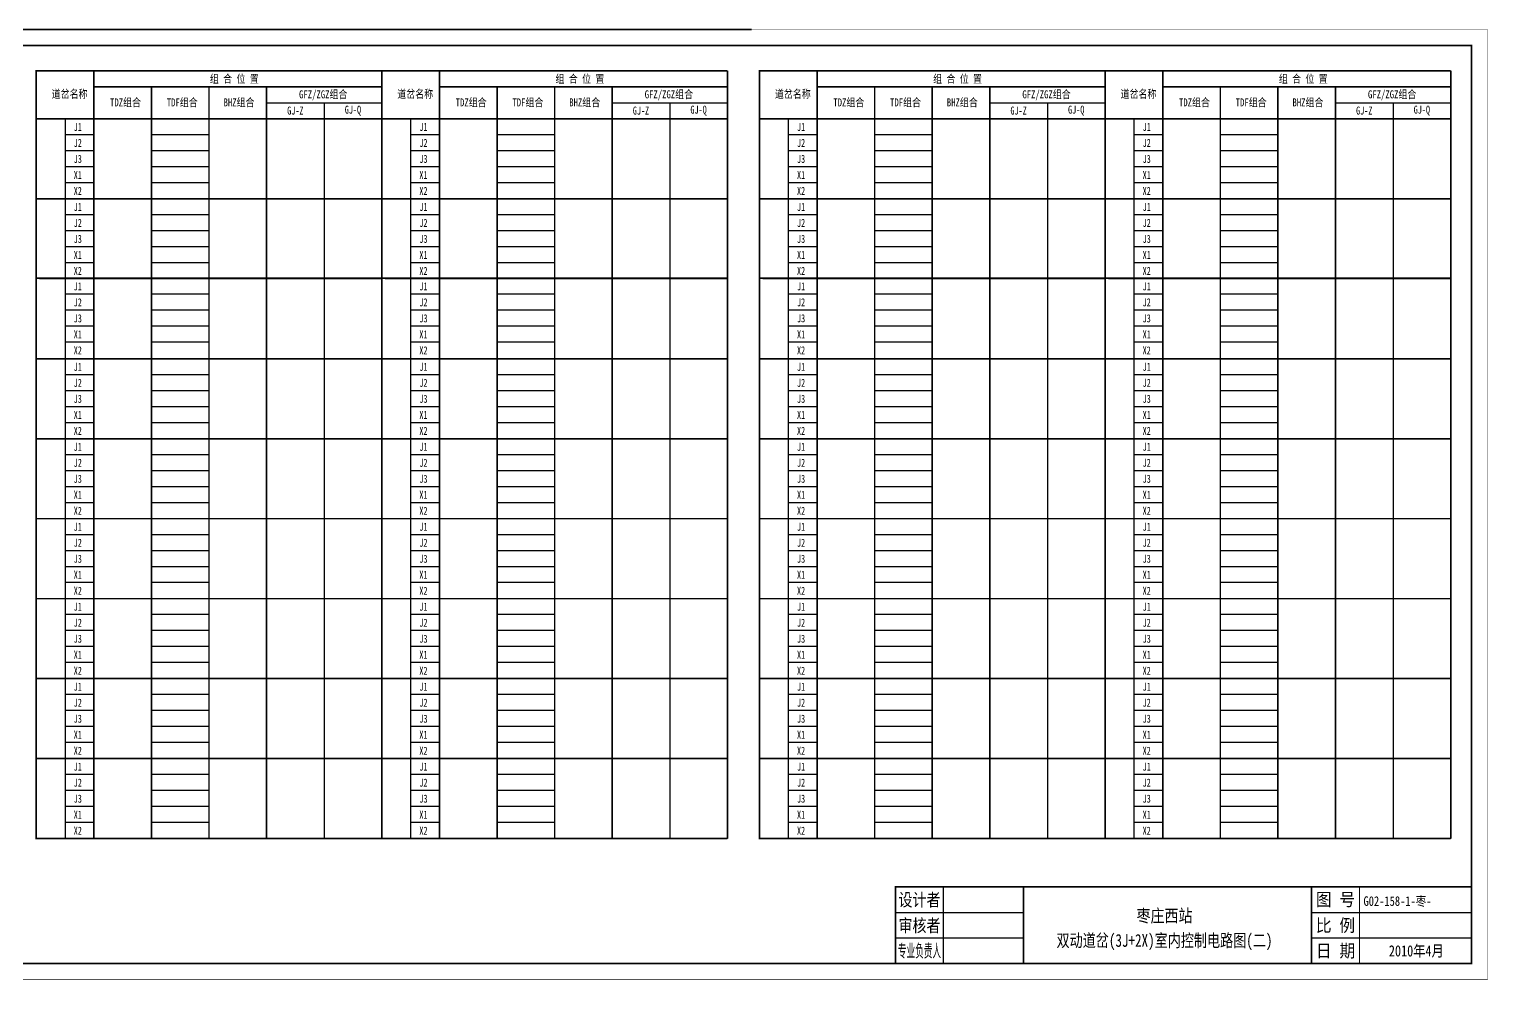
# Model space of a CAD drawing. Header units: millimetres. Extents: x -599 to 454, y -269 to 28.
# Drawn here: x -2.2 to 453.6, y -269.2 to 28 of the extents above; entities that cross this region are included whole.
import ezdxf
from ezdxf.enums import TextEntityAlignment as Align

# ---------------------------------------------------------------- set-up
doc = ezdxf.new("R2010")
doc.units = ezdxf.units.MM
doc.layers.add('define', color=7, linetype='Continuous')
doc.styles.add('CHINESE', font='SimSun.ttf', dxfattribs={"width": 0.9})
doc.styles.add('ITALICC', font='txt', dxfattribs={"width": 0.75})
doc.styles.add('ST', font='SimSun.ttf', dxfattribs={"width": 0.8})

# ---------------------------------------------------------------- blocks, each defined once
blk = doc.blocks.new('BZTB')
at = {"color": 7}
for p, q in [((0.23, 16), (40.23, 16)), ((130.23, 16), (180.23, 16)), ((0.23, 8), (40.23, 8)), ((130.23, 8), (180.23, 8))]:
    blk.add_line(p, q, dxfattribs=at)
at = {"color": 7, "const_width": 0.5}
blk.add_lwpolyline([(0.23, 0), (180.23, 0), (180.23, 24), (0.23, 24)], close=True, dxfattribs=at)
at = {"color": 7}
for points, const_width in [([(15.23, 24), (15.23, 0)], 0.4), ([(40.23, 24), (40.23, 0)], 0.5), ([(130.23, 24), (130.23, 0)], 0.5), ([(145.23, 24), (145.23, 0)], 0.4)]:
    blk.add_lwpolyline(points, dxfattribs=dict(at, const_width=const_width))
at = {"color": 7, "style": 'CHINESE'}
for s, width, p in [('设计者', 0.8, (7.73, 20)), ('图 号', 0.9, (137.73, 20)), ('审核者', 0.8, (7.73, 12)), ('比 例', 0.9, (137.73, 12)), ('日 期', 0.9, (137.73, 4))]:
    blk.add_text(s, height=4, dxfattribs=dict(at, width=width)).set_placement(p, align=Align.MIDDLE)
at = {"color": 7, "style": 'CHINESE', "width": 0.478723}
blk.add_text('专业负责人', height=4, dxfattribs=at).set_placement((1, 2), (14.5, 2), align=Align.FIT)
blk = doc.blocks.new('dlt_dc_18_d_3J+2X_indoor_tb')
at = {"color": 0}
for p, q in [((108, 15), (108, -225)), ((72, -225), (72, 10)), ((72, -225), (72, 10)), ((72, 0), (72, 10)), ((72, 0), (72, 10)), ((72, 10), (72, 0)), ((108, 0), (108, 10)), ((108, 0), (108, 10)), ((108, 10), (108, 0)), ((72, 5), (108, 5)), ((90, 5), (90, -225)), ((9, 0), (9, -225)), ((108, 0), (72, 0)), ((18, -5), (9, -5)), ((54, -5), (36, -5)), ((72, -5), (72, -225)), ((72, -225), (72, -5)), ((72, -225), (72, -5)), ((72, -5), (72, -225)), ((108, -225), (108, -5)), ((108, -5), (108, -225)), ((108, -5), (108, -225)), ((18, -10), (9, -10)), ((54, -10), (36, -10)), ((54, -10), (36, -10)), ((18, -15), (9, -15)), ((54, -15), (36, -15)), ((18, -20), (9, -20)), ((54, -20), (36, -20)), ((18, -30), (9, -30)), ((54, -30), (36, -30)), ((18, -35), (9, -35)), ((54, -35), (36, -35)), ((54, -35), (36, -35)), ((18, -40), (9, -40)), ((54, -40), (36, -40)), ((18, -45), (9, -45)), ((54, -45), (36, -45)), ((108, -50), (1.07, -50)), ((18, -54.84), (9, -54.84)), ((54, -54.84), (36, -54.84)), ((18, -59.84), (9, -59.84)), ((54, -59.84), (36, -59.84)), ((54, -59.84), (36, -59.84)), ((18, -64.84), (9, -64.84)), ((54, -64.84), (36, -64.84)), ((18, -69.84), (9, -69.84)), ((54, -69.84), (36, -69.84)), ((108, -75), (1.07, -75)), ((18, -80), (9, -80)), ((54, -80), (36, -80)), ((18, -85), (9, -85)), ((54, -85), (36, -85)), ((54, -85), (36, -85)), ((18, -90), (9, -90)), ((54, -90), (36, -90)), ((18, -95), (9, -95)), ((54, -95), (36, -95)), ((18, -105), (9, -105)), ((54, -105), (36, -105)), ((18, -110), (9, -110)), ((54, -110), (36, -110)), ((54, -110), (36, -110)), ((18, -115), (9, -115)), ((54, -115), (36, -115)), ((18, -120), (9, -120)), ((54, -120), (36, -120)), ((18, -130), (9, -130)), ((54, -130), (36, -130)), ((18, -135), (9, -135)), ((54, -135), (36, -135)), ((54, -135), (36, -135)), ((18, -140), (9, -140)), ((54, -140), (36, -140)), ((18, -145), (9, -145)), ((54, -145), (36, -145)), ((18, -155), (9, -155)), ((54, -155), (36, -155)), ((18, -160), (9, -160)), ((54, -160), (36, -160)), ((54, -160), (36, -160)), ((18, -165), (9, -165)), ((54, -165), (36, -165)), ((18, -170), (9, -170)), ((54, -170), (36, -170)), ((18, -180), (9, -180)), ((54, -180), (36, -180)), ((18, -185), (9, -185)), ((54, -185), (36, -185)), ((54, -185), (36, -185)), ((18, -190), (9, -190)), ((54, -190), (36, -190)), ((18, -195), (9, -195)), ((54, -195), (36, -195)), ((18, -205), (9, -205)), ((54, -205), (36, -205)), ((18, -210), (9, -210)), ((54, -210), (36, -210)), ((54, -210), (36, -210)), ((18, -215), (9, -215)), ((54, -215), (36, -215)), ((18, -220), (9, -220)), ((54, -220), (36, -220)), ((108, -225), (1.07, -225)), ((108, -225), (1.07, -225)), ((108, -225), (1.07, -225))]:
    blk.add_line(p, q, dxfattribs=at)
at = {"color": 0, "const_width": 0.5}
for points in [[(108, 15), (0, 15), (0, -225), (108, -225)], [(18, 15), (18, -225)], [(108, 15), (108, -225)], [(18, 10), (108, 10)], [(36, 10), (36, -225)], [(54, 10), (54, -225)], [(72, 10), (72, -225)], [(72, 10), (72, -225)], [(0, 0), (108, 0)], [(108, -25), (0, -25)], [(108, -49.84), (0, -49.84)], [(108, -75), (0, -75)], [(108, -100), (0, -100)], [(108, -125), (0, -125)], [(108, -150), (0, -150)], [(108, -175), (0, -175)], [(108, -200), (0, -200)]]:
    blk.add_lwpolyline(points, dxfattribs=at)
at = {"color": 7}
for s, style, width, p in [('组 合 位 置', 'CHINESE', 0.8, (61.9, 12.58)), ('道岔名称', 'CHINESE', 0.8, (10.43, 7.86)), ('GFZ/ZGZ组合', 'CHINESE', 0.8, (89.69, 7.58)), ('TDZ组合', 'CHINESE', 0.8, (27.91, 5.23)), ('TDF组合', 'CHINESE', 0.8, (45.64, 5.23)), ('BHZ组合', 'CHINESE', 0.8, (63.38, 5.23)), ('GJ-Z', 'ITALICC', 0.75, (80.97, 2.58)), ('GJ-Q', 'ITALICC', 0.75, (98.97, 2.58)), ('J1', 'ITALICC', 0.75, (13, -2.54)), ('J2', 'ITALICC', 0.75, (13, -7.54)), ('J3', 'ITALICC', 0.75, (13, -12.54)), ('X1', 'ITALICC', 0.75, (13, -17.54)), ('X2', 'ITALICC', 0.75, (13, -22.54)), ('J1', 'ITALICC', 0.75, (13, -27.54)), ('J2', 'ITALICC', 0.75, (13, -32.54)), ('J3', 'ITALICC', 0.75, (13, -37.54)), ('X1', 'ITALICC', 0.75, (13, -42.54)), ('X2', 'ITALICC', 0.75, (13, -47.54)), ('J1', 'ITALICC', 0.75, (13, -52.38)), ('J2', 'ITALICC', 0.75, (13, -57.38)), ('J3', 'ITALICC', 0.75, (13, -62.38)), ('X1', 'ITALICC', 0.75, (13, -67.38)), ('X2', 'ITALICC', 0.75, (13, -72.38)), ('J1', 'ITALICC', 0.75, (13, -77.54)), ('J2', 'ITALICC', 0.75, (13, -82.54)), ('J3', 'ITALICC', 0.75, (13, -87.54)), ('X1', 'ITALICC', 0.75, (13, -92.54)), ('X2', 'ITALICC', 0.75, (13, -97.54)), ('J1', 'ITALICC', 0.75, (13, -102.54)), ('J2', 'ITALICC', 0.75, (13, -107.54)), ('J3', 'ITALICC', 0.75, (13, -112.54)), ('X1', 'ITALICC', 0.75, (13, -117.54)), ('X2', 'ITALICC', 0.75, (13, -122.54)), ('J1', 'ITALICC', 0.75, (13, -127.54)), ('J2', 'ITALICC', 0.75, (13, -132.54)), ('J3', 'ITALICC', 0.75, (13, -137.54)), ('X1', 'ITALICC', 0.75, (13, -142.54)), ('X2', 'ITALICC', 0.75, (13, -147.54)), ('J1', 'ITALICC', 0.75, (13, -152.54)), ('J2', 'ITALICC', 0.75, (13, -157.54)), ('J3', 'ITALICC', 0.75, (13, -162.54)), ('X1', 'ITALICC', 0.75, (13, -167.54)), ('X2', 'ITALICC', 0.75, (13, -172.54)), ('J1', 'ITALICC', 0.75, (13, -177.54)), ('J2', 'ITALICC', 0.75, (13, -182.54)), ('J3', 'ITALICC', 0.75, (13, -187.54)), ('X1', 'ITALICC', 0.75, (13, -192.54)), ('X2', 'ITALICC', 0.75, (13, -197.54)), ('J1', 'ITALICC', 0.75, (13, -202.54)), ('J2', 'ITALICC', 0.75, (13, -207.54)), ('J3', 'ITALICC', 0.75, (13, -212.54)), ('X1', 'ITALICC', 0.75, (13, -217.54)), ('X2', 'ITALICC', 0.75, (13, -222.54))]:
    blk.add_text(s, height=2.5, dxfattribs=dict(at, style=style, width=width)).set_placement(p, align=Align.MIDDLE)
blk = doc.blocks.new('dlt_dc_18_s_3J+2X_indoor_tb')
at = {"layer": 'define'}
for p in [(0, 0), (108, 0)]:
    blk.add_blockref('dlt_dc_18_d_3J+2X_indoor_tb', p, dxfattribs=at)

msp = doc.modelspace()

# ---------------------------------------------------------------- linework, layer by layer
at = {"color": 0}
for p, q in [((-598.97, 27.93), (223.48, 27.93)), ((-598.97, 27.93), (223.48, 27.93)), ((223.48, 27.93), (-598.97, 27.93))]:
    msp.add_line(p, q, dxfattribs=at)
at = {"color": 0, "const_width": 0.2}
msp.add_lwpolyline([(-598.97, -269.07), (453.48, -269.07), (453.48, 27.93), (-598.97, 27.93)], close=True, dxfattribs=at)
at = {"color": 0}
msp.add_lwpolyline([(-573.97, -264.07, 0.5, 0.5, 0), (448.48, -264.07, 0.5, 0.5, 0), (448.48, 22.93, 0.5, 0.5, 0), (-573.97, 22.93, 0.5, 0.5, 0)], format="xyseb", close=True, dxfattribs=at)

# ---------------------------------------------------------------- block references
msp.add_blockref('BZTB', (268.26, -264.07), dxfattribs=at)
at = {"layer": 'define'}
for p in [(0, 0), (226, 0)]:
    msp.add_blockref('dlt_dc_18_s_3J+2X_indoor_tb', p, dxfattribs=at)

# ---------------------------------------------------------------- texts
at = {"layer": 'define', "color": 5, "style": 'ST', "width": 0.8}
msp.add_text('G02-158-1-枣-', height=3, dxfattribs=at).set_placement((414.74, -246.04))
at = {"layer": 'define', "color": 5}
for s, height, style, width, p in [('枣庄西站', 4, 'CHINESE', 0.8, (352.55, -249.06, 0)), ('双动道岔(3J+2X)室内控制电路图(二)', 4, 'CHINESE', 0.75, (352.55, -257.06, 0)), ('2010年4月', 3.5, 'ST', 0.8, (431.24, -260.04))]:
    msp.add_text(s, height=height, dxfattribs=dict(at, style=style, width=width)).set_placement(p, align=Align.MIDDLE)

doc.saveas('drawing.dxf')
